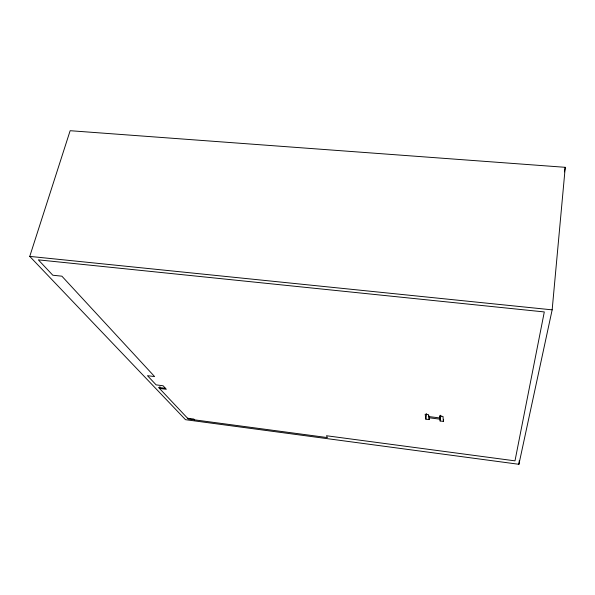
<?xml version="1.0" encoding="UTF-8"?>
<svg xmlns="http://www.w3.org/2000/svg" width="595" height="595" viewBox="0 0 595 595"><rect width="100%" height="100%" fill="white"/><g stroke="black" fill="none" stroke-linecap="round" stroke-linejoin="round"><path stroke-width="0.89" d="M552.153 309.854L565.25 167.314L70.143 130.707L29.75 256.393L185.521 419.691L518.907 464.293L552.153 309.854L29.75 256.393M518.907 464.293L519.279 460.604M440.449 415.481L440.114 420.985L443.372 421.401L443.61 419.572M429.33 417.742L429.077 419.587L425.841 419.17L425.172 414.202L428.46 414.611L428.697 416.545L439.854 417.958L440.218 415.213M440.114 420.985L440.843 415.496M429.077 419.587L429.099 415.912M425.841 419.17L426.608 413.651M564.417 171.881L565.25 167.314M159.914 386.609L159.467 388.409L166.34 389.286L163.082 385.761L156.135 384.876L147.478 375.69L154.611 376.583L61.887 276.184L52.814 275.225L38.34 259.859L544.299 311.936L514.987 460.85L326.476 435.741L327.406 437.593L188.303 419.014L158.545 387.434L165.447 388.319M428.846 417.749L439.958 419.163M187.551 418.218L193.836 419.059L194.572 419.854M439.854 417.958L439.69 416.031L443 416.448L443.372 421.401"/></g></svg>
